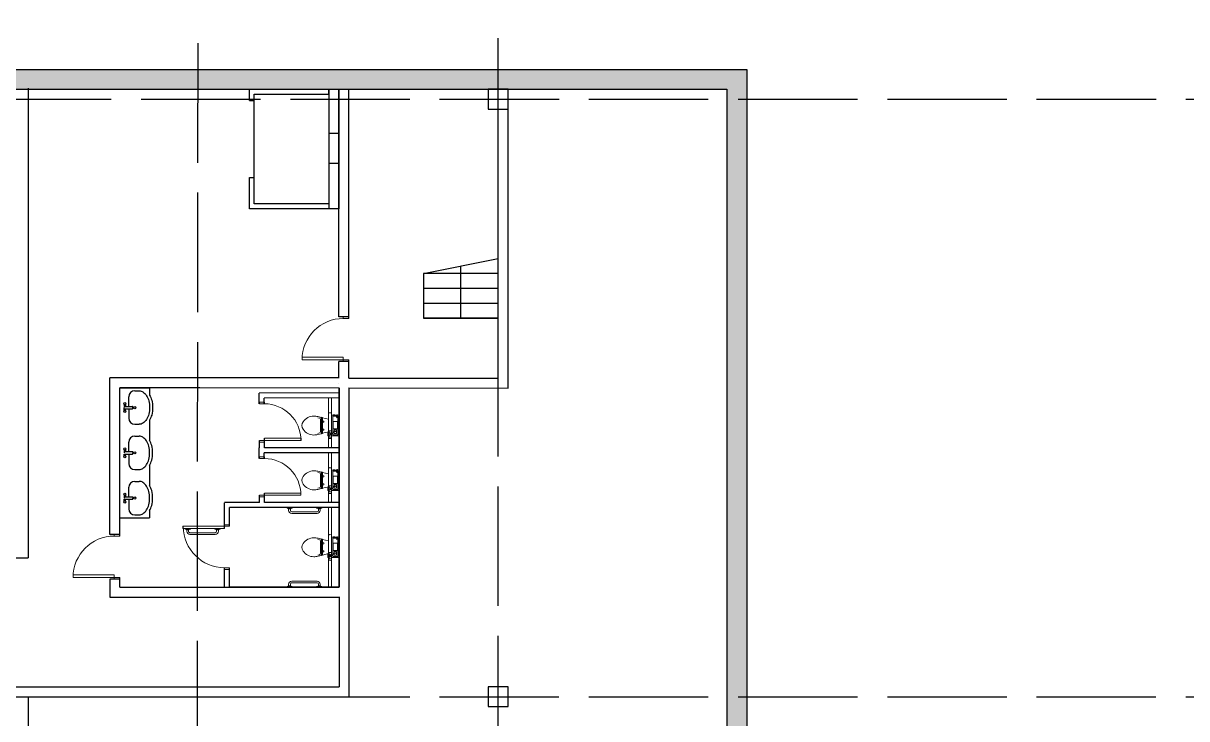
# Model space of a CAD drawing. Header units: millimetres. Extents: x -1544140 to 7445918, y -1294905 to 2019878.
# Drawn here: x 328807 to 352193, y 214695 to 228664 of the extents above; entities that cross this region are included whole.
import ezdxf

# ---------------------------------------------------------------- set-up
doc = ezdxf.new("R2010")
doc.units = ezdxf.units.MM
doc.header["$MEASUREMENT"] = 0
doc.linetypes.add('ACAD_ISO02W100', pattern=[15, 12, -3])
doc.layers.add('JA_Building Outline', color=7, linetype='Continuous', lineweight=5)
doc.layers.add('SANTEH', color=7, linetype='Continuous')

msp = doc.modelspace()

# ---------------------------------------------------------------- hatches: boundary and pattern name
at = {"true_color": 0x636466}
h = msp.add_hatch(color=251, dxfattribs=at)
h.dxf.hatch_style = 1
h.paths.add_polyline_path([(269150.8, 239137.8), (268750.8, 239137.8), (268750.8, 227137.8), (269150.8, 227137.8)])
h.paths.add_polyline_path([(269150.8, 227137.8), (268750.8, 227137.8), (268750.8, 205537.8), (269350.8, 205537.8), (269350.8, 205937.8), (269150.8, 205937.8)])
h.paths.add_polyline_path([(269150.8, 251137.8), (268750.8, 251137.8), (268750.8, 239137.8), (269150.8, 239137.8)])
h.paths.add_polyline_path([(269150.8, 263137.8), (268750.8, 263137.8), (268750.8, 251137.8), (269150.8, 251137.8)])
h.paths.add_polyline_path([(290950.8, 263737.8), (268750.8, 263737.8), (268750.8, 263137.8), (269150.8, 263137.8), (269150.8, 263337.8), (290550.8, 263337.8), (290550.8, 263137.8), (290950.8, 263137.8)])
h.paths.add_polyline_path([(290950.8, 263137.8), (290550.8, 263137.8), (290550.8, 251137.8), (290950.8, 251137.8)])
h.paths.add_polyline_path([(290950.8, 251137.8), (290550.8, 251137.8), (290550.8, 227337.8), (296350.8, 227337.8), (296350.8, 227737.8), (290950.8, 227737.8)])
h.paths.add_polyline_path([(302350.8, 227737.8), (296350.8, 227737.8), (296350.8, 227337.8), (302350.8, 227337.8)])
h.paths.add_polyline_path([(308350.8, 227737.8), (302350.8, 227737.8), (302350.8, 227337.8), (308350.8, 227337.8)])
h.paths.add_polyline_path([(314350.8, 227737.8), (308350.8, 227737.8), (308350.8, 227337.8), (314350.8, 227337.8)])
h.paths.add_polyline_path([(338350.8, 205937.8), (332350.8, 205937.8), (332350.8, 205537.8), (338350.8, 205537.8)])
h.paths.add_polyline_path([(332350.8, 205937.8), (269150.8, 205937.8), (269150.8, 206137.8), (268750.8, 206137.8), (268750.8, 205537.8), (332350.8, 205537.8)])
h.paths.add_polyline_path([(269350.8, 205937.8), (269150.8, 205937.8), (269150.8, 206137.8), (268750.8, 206137.8), (268750.8, 205537.8), (269350.8, 205537.8)], flags=16)
h.paths.add_polyline_path([(290150.8, 194137.8), (289750.8, 194137.8), (289750.8, 188137.8), (290150.8, 188137.8)], flags=17)
h.paths.add_polyline_path([(296350.8, 194737.8), (290350.8, 194737.8), (290350.8, 194337.8), (296350.8, 194337.8)], flags=17)
h.paths.add_polyline_path([(290350.8, 194737.8), (289750.8, 194737.8), (289750.8, 194137.8), (290150.8, 194137.8), (290150.8, 194337.8), (290350.8, 194337.8)], flags=16)
h.paths.add_polyline_path([(302350.8, 194737.8), (296350.8, 194737.8), (296350.8, 194337.8), (302350.8, 194337.8)])
h.paths.add_polyline_path([(308350.8, 194737.8), (302350.8, 194737.8), (302350.8, 194337.8), (308350.8, 194337.8)])
h.paths.add_polyline_path([(314350.8, 194737.8), (308350.8, 194737.8), (308350.8, 194337.8), (314350.8, 194337.8)])
h.paths.add_polyline_path([(320350.8, 194737.8), (314350.8, 194737.8), (314350.8, 194337.8), (320350.8, 194337.8)])
h.paths.add_polyline_path([(320950.8, 194137.8), (320550.8, 194137.8), (320550.8, 188137.8), (320950.8, 188137.8)])
h.paths.add_polyline_path([(320950.8, 194737.8), (320350.8, 194737.8), (320350.8, 194337.8), (320550.8, 194337.8), (320550.8, 194137.8), (320950.8, 194137.8)])
h.paths.add_polyline_path([(320950.8, 188137.8), (320550.8, 188137.8), (320550.8, 182137.8), (320950.8, 182137.8)])
h.paths.add_polyline_path([(320950.8, 182137.8), (320550.8, 182137.8), (320550.8, 172937.8), (320350.8, 172937.8), (320350.8, 172537.8), (320950.8, 172537.8)])
h.paths.add_polyline_path([(320350.8, 172937.8), (314350.8, 172937.8), (314350.8, 172537.8), (320350.8, 172537.8)])
h.paths.add_polyline_path([(314350.8, 172937.8), (308350.8, 172937.8), (308350.8, 172537.8), (314350.8, 172537.8)])
h.paths.add_polyline_path([(308350.8, 172937.8), (308150.8, 172937.8), (308150.8, 173137.8), (307750.8, 173137.8), (307750.8, 172537.8), (308350.8, 172537.8)])
h.paths.add_polyline_path([(308150.8, 179137.8), (307750.8, 179137.8), (307750.8, 173137.8), (308150.8, 173137.8)])
h.paths.add_polyline_path([(308150.8, 181937.8), (302350.8, 181937.8), (302350.8, 181537.8), (307750.8, 181537.8), (307750.8, 179137.8), (308150.8, 179137.8)])
h.paths.add_polyline_path([(302350.8, 181937.8), (296350.8, 181937.8), (296350.8, 181537.8), (302350.8, 181537.8)])
h.paths.add_polyline_path([(296350.8, 181937.8), (290150.8, 181937.8), (290150.8, 182137.8), (289750.8, 182137.8), (289750.8, 181537.8), (296350.8, 181537.8)])
h.paths.add_polyline_path([(290150.8, 194337.8), (296350.8, 194337.8), (296350.8, 194737.8), (289750.8, 194737.8), (289750.8, 182137.8), (290150.8, 182137.8)])
h.paths.add_polyline_path([(338950.8, 205937.8), (338350.8, 205937.8), (338350.8, 205537.8), (338950.8, 205537.8)])
h.paths.add_polyline_path([(338350.8, 227337.8), (338350.8, 227737.8), (314350.8, 227737.8), (314350.8, 227337.8)])
h = msp.add_hatch(color=251, dxfattribs=at)
h.dxf.hatch_style = 1
h.paths.add_polyline_path([(343350.8, 227737.8), (338350.8, 227737.8), (338350.8, 227337.8), (338550.8, 227337.8), (342950.8, 227337.8), (342950.8, 227137.8), (343350.8, 227137.8)])
h.paths.add_polyline_path([(343350.8, 227137.8), (342950.8, 227137.8), (342950.8, 215137.8), (343350.8, 215137.8)])
h.paths.add_polyline_path([(343350.8, 215137.8), (342950.8, 215137.8), (342950.8, 206137.8), (343350.8, 206137.8)])
h.paths.add_polyline_path([(343350.8, 206137.8), (342950.8, 206137.8), (342950.8, 205937.8), (338550.8, 205937.8), (338350.8, 205937.8), (338350.8, 205537.8), (343350.8, 205537.8)])

# ---------------------------------------------------------------- linework, layer by layer
at = {"color": 9, "linetype": 'ACAD_ISO02W100', "ltscale": 200, "true_color": 0xc4c4c5}
for p, q in [((332255.5, 156861.8), (332350.8, 263137.8)), ((338350.8, 156961.8), (338350.8, 263137.8)), ((253175.1, 227137.8), (375575.3, 227137.8)), ((253174.8, 215137.8), (375578.4, 215137.8))]:
    msp.add_line(p, q, dxfattribs=at)
for p, q in [((328906.7, 227360.7), (328906.7, 217926.5)), ((334950.8, 227237.8), (334950.8, 227337.8)), ((334950.8, 227337.8), (334950.8, 224937.8)), ((335150.8, 222769.6), (335150.8, 227337.8)), ((335150.8, 227337.8), (335150.8, 224937.8)), ((335350.8, 222733.9), (335350.8, 227337.8)), ((333350.8, 227110), (333450.8, 227110)), ((334950.8, 227237.8), (334950.8, 227237.8)), ((338350.8, 222553.8), (338350.8, 226937.8)), ((338550.8, 222331.3), (338550.8, 226937.8)), ((334950.8, 226455.2), (335150.8, 226455.2)), ((334950.8, 225854.6), (335150.8, 225854.6)), ((333350.8, 225564.5), (333450.8, 225564.5)), ((334950.8, 225037.8), (334950.8, 224937.8)), ((336850.8, 223637.8), (338350.8, 223937.8)), ((338350.8, 223637.8), (336850.8, 223637.8)), ((336850.8, 223637.8), (336850.8, 222737.8)), ((337600.8, 222737.8), (337600.8, 223787.8)), ((338350.8, 223337.8), (336850.8, 223337.8)), ((338350.8, 223037.8), (336850.8, 223037.8)), ((338350.8, 222737.8), (336850.8, 222737.8)), ((336850.8, 222737.8), (338350.8, 222737.8)), ((338350.8, 221537.8), (338350.8, 222553.8)), ((338550.8, 221337.8), (338550.8, 222331.3)), ((335150.8, 221537.9), (335150.8, 221869.6)), ((335350.8, 221537.8), (335350.8, 221905.6)), ((330547.2, 218398.7), (330547.3, 221539.8)), ((335150.8, 221539), (330547.3, 221539)), ((335353.7, 221539), (335350.8, 221539)), ((335350.8, 221537.8), (338105.3, 221537.8)), ((338105.3, 221537.8), (338350.8, 221537.8)), ((330747.2, 218363), (330747.2, 221339.8)), ((335150.7, 221337.9), (330747.2, 221339.7)), ((332355.5, 221339), (330747.2, 221339)), ((334950.7, 221237.9), (334950.7, 221238.6)), ((335150.8, 221437.9), (335150.7, 221437.9)), ((335150.7, 221337.9), (335150.7, 217338.6)), ((335150.7, 221237.9), (335150.7, 221238.6)), ((335150.7, 221238.6), (335153.7, 221238.6)), ((335150.7, 221237.9), (335150.7, 221238.6)), ((335353.7, 221339), (335353.7, 217136.7)), ((335353.7, 221338.9), (338550.8, 221337.8)), ((328906.7, 218149.4), (328906.7, 218126.5)), ((306218.7, 217926.5), (328906.7, 217926.5)), ((330547.2, 217498.7), (330547.2, 217138.6)), ((330747.2, 217338.6), (330747.2, 217498.7)), ((330747.2, 217338.6), (335150.7, 217338.6)), ((330547.2, 217138.6), (335153.7, 217136.7)), ((335153.7, 217140.9), (335153.7, 217136.7)), ((335153.7, 217136.7), (335153.7, 215337.8)), ((335350.8, 217136.7), (335350.8, 215337.8)), ((282124.6, 215337.8), (328906.7, 215337.8)), ((328906.7, 215337.8), (335153.7, 215337.8)), ((335350.8, 215337.8), (335350.8, 215137.8)), ((328906.7, 215137.8), (328906.7, 205937.8)), ((328906.7, 215137.8), (335350.8, 215137.8))]:
    msp.add_line(p, q)
at = {"color": 18, "true_color": 0x000000}
for p, q in [((335350.8, 222769.6), (335150.8, 222769.6)), ((335350.8, 222733.9), (335350.8, 222769.6)), ((335350.8, 221869.6), (335150.8, 221869.6)), ((335350.8, 221869.6), (335350.8, 221905.6)), ((330747.2, 218398.7), (330547.2, 218398.7)), ((330747.2, 218363), (330747.2, 218398.7)), ((330747.2, 217498.7), (330547.2, 217498.7)), ((330747.2, 217498.7), (330747.2, 217534.7))]:
    msp.add_line(p, q, dxfattribs=at)
at = {"color": 152, "true_color": 0x2776bb}
for p, q in [((335150.8, 221238.6), (333550.8, 221234.7)), ((333551.3, 221020.2), (333550.8, 221234.7)), ((335153.7, 221338.6), (335153.7, 217338.6)), ((335153.5, 221138.7), (333651, 221135)), ((333651.3, 221020.2), (333651, 221135)), ((333653.4, 220136.1), (333653, 220328)), ((333551.3, 219920.2), (333550.7, 220134.7)), ((333553.5, 220135.9), (333553.1, 220284.2)), ((335153.6, 220138.6), (333653.4, 220136.2)), ((335153.5, 220038.7), (333651, 220035)), ((333651.3, 219920.2), (333651, 220035)), ((333553.5, 219036), (333553.1, 219184.2)), ((333653.3, 219036.1), (333653, 219228)), ((333553.5, 219036), (332850.8, 219034.9)), ((332851.7, 218516.8), (332850.8, 219034.8)), ((335153.7, 218938.6), (332951, 218934.9)), ((332951.6, 218560.5), (332951, 218934.9)), ((335153.6, 219038.6), (333653.3, 219036.2)), ((330747.2, 218732), (331347.2, 218732)), ((335153.7, 218341.6), (335153.7, 217935.6)), ((332853.6, 217338.6), (332852.9, 217727.9)), ((332953.7, 217338.6), (332953.1, 217724.5)), ((335153.7, 217338.6), (332953.7, 217338.6))]:
    msp.add_line(p, q, dxfattribs=at)
for points in [[(268750.8, 263737.8), (290950.8, 263737.8), (290950.8, 227737.8), (343350.8, 227737.8), (343350.8, 205537.8), (268750.8, 205537.8)], [(338150.8, 226937.8), (338550.8, 226937.8), (338550.8, 227337.8), (338150.8, 227337.8)], [(338150.8, 214937.8), (338550.8, 214937.8), (338550.8, 215337.8), (338150.8, 215337.8)]]:
    msp.add_lwpolyline(points, close=True)
for points in [[(269150.8, 263337.8), (290550.8, 263337.8), (290550.8, 227337.8), (342950.8, 227337.8), (342950.8, 205937.8), (269150.8, 205937.8), (269150.8, 263337.8)], [(333350.8, 227110), (333350.8, 227337.8), (335150.8, 227337.8)], [(333450.8, 227237.8), (334950.8, 227237.8), (334950.8, 225037.8), (333450.8, 225037.8), (333450.8, 227237.8)], [(335150.8, 224937.8), (333350.8, 224937.8), (333350.8, 225564.5)]]:
    msp.add_lwpolyline(points)
at = {"layer": 'JA_Building Outline', "color": 18, "lineweight": 0, "true_color": 0x000000}
for p, q in [((335350.8, 222769.9), (335238.2, 222769.9)), ((335238.2, 222769.9), (335238.2, 222733.9)), ((335238.2, 222733.9), (335350.8, 222733.9)), ((335350.8, 222733.9), (335350.8, 222769.9)), ((335350.8, 221905.6), (335238.2, 221905.6)), ((335238.2, 221905.6), (335238.2, 221869.6)), ((335238.2, 221869.6), (335350.8, 221869.6)), ((335350.8, 221869.6), (335350.8, 221905.6)), ((330747.2, 218399), (330634.7, 218399)), ((330634.7, 218399), (330634.7, 218363)), ((330634.7, 218363), (330747.2, 218363)), ((330747.2, 218363), (330747.2, 218399)), ((330747.2, 217534.7), (330634.7, 217534.7)), ((330634.7, 217534.7), (330634.7, 217498.7)), ((330634.7, 217498.7), (330747.2, 217498.7)), ((330747.2, 217498.7), (330747.2, 217534.7))]:
    msp.add_line(p, q, dxfattribs=at)
at = {"layer": 'JA_Building Outline', "color": 18, "lineweight": 5, "true_color": 0x000000}
for p, q in [((335238.2, 222733.9), (335350.8, 222733.9)), ((335238.2, 221905.6), (335350.8, 221905.6)), ((330634.7, 218363), (330747.2, 218363)), ((330634.7, 217534.7), (330747.2, 217534.7))]:
    msp.add_line(p, q, dxfattribs=at)
at = {"layer": 'JA_Building Outline', "color": 152, "lineweight": 0, "true_color": 0x2776bb}
for p, q in [((333553.2, 221020.2), (333553.2, 221052.2)), ((333553.2, 221052.2), (333653.2, 221052.2)), ((333653.2, 221020.2), (333553.2, 221020.2)), ((333653.2, 221052.2), (333653.2, 221020.2)), ((333553.2, 220252.2), (333553.2, 220284.2)), ((333553.2, 220284.2), (333653.2, 220284.2)), ((333653.2, 220252.2), (333553.2, 220252.2)), ((333653.2, 220284.2), (333653.2, 220252.2)), ((333553.1, 219920.2), (333553.1, 219952.2)), ((333553.1, 219952.2), (333653.1, 219952.2)), ((333653.1, 219920.2), (333553.1, 219920.2)), ((333653.1, 219952.2), (333653.1, 219920.2)), ((333553.1, 219152.2), (333553.1, 219184.2)), ((333553.1, 219184.2), (333653.1, 219184.2)), ((333653.1, 219152.2), (333553.1, 219152.2)), ((333653.1, 219184.2), (333653.1, 219152.2)), ((332853.1, 218560.5), (332853.1, 218592.5)), ((332853.1, 218592.5), (332953.1, 218592.5)), ((332953.1, 218560.5), (332853.1, 218560.5)), ((332953.1, 218592.5), (332953.1, 218560.5)), ((332853.1, 217692.5), (332853.1, 217724.5)), ((332853.1, 217724.5), (332953.1, 217724.5)), ((332953.1, 217724.5), (332953.1, 217692.5)), ((332953.1, 217692.5), (332853.1, 217692.5))]:
    msp.add_line(p, q, dxfattribs=at)
at = {"layer": 'JA_Building Outline', "color": 152, "lineweight": 5, "true_color": 0x2776bb}
for p, q in [((333653.2, 221020.2), (333553.2, 221020.2)), ((333653.2, 220284.2), (333553.2, 220284.2)), ((333653.1, 219920.2), (333553.1, 219920.2)), ((333653.1, 219184.2), (333553.1, 219184.2)), ((332853.1, 218560.5), (332953.1, 218560.5)), ((332853.1, 217724.5), (332953.1, 217724.5))]:
    msp.add_line(p, q, dxfattribs=at)
at = {"layer": 'JA_Building Outline', "color": 152, "lineweight": 20, "true_color": 0x2776bb}
for p, q in [((334943, 221138.2), (334943.5, 220138.5, 0)), ((335003, 221138.4), (335003.5, 220138.5)), ((334803.9, 220748.3, 0), (334730.8, 220764.5, 0)), ((334943.5, 220830.2, 0), (334948.4, 220836.1, 0)), ((334943.5, 220328.8, 0), (334943.5, 220830.2, 0)), ((334948.4, 220836.1, 0), (334952.3, 220838.9, 0)), ((334952.3, 220838.9, 0), (334955.3, 220839.4, 0)), ((334955.3, 220839.4, 0), (334957.7, 220838.5, 0)), ((334957.7, 220838.5, 0), (334959.6, 220837, 0)), ((334959.6, 220837, 0), (334961.3, 220836, 0)), ((334961.3, 220836, 0), (334962.9, 220836, 0)), ((334962.9, 220836, 0), (334964.5, 220836.5, 0)), ((334964.5, 220836.5, 0), (334998.1, 220837)), ((334998.1, 220837), (334999.8, 220836.6)), ((334999.8, 220836.6), (335001.6, 220834.7)), ((335001.6, 220834.7), (335003.5, 220830.7)), ((335003.5, 220317.7), (335003.5, 220830.7)), ((335045, 220789.6), (335051.5, 220789.6)), ((335047, 220794.6), (335049, 220794.6)), ((335047.5, 220802.1), (335049, 220802.1)), ((335053.5, 220802.6), (335049.5, 220802.6)), ((335053.5, 220797.6), (335049.5, 220797.6)), ((335058, 220789.6), (335051.5, 220789.6)), ((335055.5, 220802.1), (335054, 220802.1)), ((335056, 220794.6), (335054, 220794.6)), ((335110, 220789.6), (335116.5, 220789.6)), ((335112, 220794.6), (335114, 220794.6)), ((335112.5, 220802.1), (335114, 220802.1)), ((335118.5, 220802.6), (335114.5, 220802.6)), ((335118.5, 220797.6), (335114.5, 220797.6)), ((335123, 220789.6), (335116.5, 220789.6)), ((335120.5, 220802.1), (335119, 220802.1)), ((335121, 220794.6), (335119, 220794.6)), ((334726.1, 220739.9, 0), (334758.9, 220732.6, 0)), ((334803.5, 220728.3, 0), (334803.5, 220438.7, 0)), ((334813.5, 220670.5, 0), (334813.5, 220496.5, 0)), ((334817.5, 220671.5, 0), (334817.5, 220655.5, 0)), ((334823.5, 220671.5, 0), (334817.5, 220671.5, 0)), ((334817.5, 220655.5, 0), (334823.5, 220655.5, 0)), ((334943.5, 220711.3, 0), (334818.4, 220739, 0)), ((334823.5, 220723.8, 0), (334823.5, 220680.5, 0)), ((334823.5, 220680.5, 0), (334823.5, 220486.5, 0)), ((334848.5, 220673.5, 0), (334823.5, 220677.9, 0)), ((334823.5, 220649.1, 0), (334848.5, 220653.5, 0)), ((334848.5, 220653.5, 0), (334848.5, 220673.5, 0)), ((334943.5, 220733.8, 0), (334943.5, 220433.2, 0)), ((334943.5, 220711.3, 0), (334943.5, 220455.7, 0)), ((334758.9, 220434.3, 0), (334726.1, 220427.1, 0)), ((334730.8, 220402.5, 0), (334803.9, 220418.7, 0)), ((334817.5, 220511.5, 0), (334823.5, 220511.5, 0)), ((334817.5, 220495.5, 0), (334817.5, 220511.5, 0)), ((334823.5, 220495.5, 0), (334817.5, 220495.5, 0)), ((334818.4, 220427.9, 0), (334943.5, 220455.7, 0)), ((334823.5, 220517.9, 0), (334848.5, 220513.5, 0)), ((334848.5, 220493.5, 0), (334823.5, 220489.1, 0)), ((334823.5, 220486.5, 0), (334823.5, 220443.1, 0)), ((334848.5, 220513.5, 0), (334848.5, 220493.5, 0)), ((334930.5, 220383.6, 0), (334930.5, 220442.6, 0)), ((334933.5, 220445.6, 0), (334940.5, 220445.6, 0)), ((334933.5, 220380.6, 0), (334940.5, 220380.6, 0)), ((334940.5, 220371.1, 0), (334940.5, 220455.1, 0)), ((334943.5, 220328.8, 0), (334948.8, 220323.9, 0)), ((334948.8, 220323.9, 0), (334953.8, 220321.8, 0)), ((334953.8, 220321.8, 0), (334958.5, 220321.3, 0)), ((334958.5, 220321.3, 0), (334963, 220321.2, 0)), ((334963, 220321.2, 0), (334985.6, 220320.4)), ((334985.6, 220320.4), (335003.5, 220317.7)), ((334943, 220038.2), (334943.5, 219038.5, 0)), ((335003, 220038.4), (335003.5, 219038.5)), ((334726, 219639.9, 0), (334758.9, 219632.6, 0)), ((334803.9, 219648.3, 0), (334730.7, 219664.5, 0)), ((334803.5, 219628.3, 0), (334803.5, 219338.7, 0)), ((334943.5, 219611.3, 0), (334818.3, 219639.1, 0)), ((334823.5, 219623.9, 0), (334823.5, 219580.5, 0)), ((334943.5, 219730.2, 0), (334948.4, 219736.1, 0)), ((334943.5, 219228.8, 0), (334943.5, 219730.2, 0)), ((334943.5, 219633.8, 0), (334943.5, 219333.2, 0)), ((334943.5, 219611.3, 0), (334943.5, 219355.7, 0)), ((334948.4, 219736.1, 0), (334952.2, 219738.9, 0)), ((334952.2, 219738.9, 0), (334955.3, 219739.4, 0)), ((334955.3, 219739.4, 0), (334957.7, 219738.5, 0)), ((334957.7, 219738.5, 0), (334959.6, 219737, 0)), ((334959.6, 219737, 0), (334961.3, 219736, 0)), ((334961.3, 219736, 0), (334962.9, 219736, 0)), ((334962.9, 219736, 0), (334964.5, 219736.5, 0)), ((334964.5, 219736.5, 0), (334998.1, 219737)), ((334998.1, 219737), (334999.8, 219736.6)), ((334999.8, 219736.6), (335001.6, 219734.8)), ((335001.6, 219734.8), (335003.5, 219730.7)), ((335003.5, 219217.7), (335003.5, 219730.7)), ((335045, 219689.6), (335051.5, 219689.6)), ((335047, 219694.6), (335049, 219694.6)), ((335047.5, 219702.1), (335049, 219702.1)), ((335053.5, 219702.6), (335049.5, 219702.6)), ((335053.5, 219697.6), (335049.5, 219697.6)), ((335058, 219689.6), (335051.5, 219689.6)), ((335055.5, 219702.1), (335054, 219702.1)), ((335056, 219694.6), (335054, 219694.6)), ((335110, 219689.6), (335116.5, 219689.6)), ((335112, 219694.6), (335114, 219694.6)), ((335112.5, 219702.1), (335114, 219702.1)), ((335118.5, 219702.6), (335114.5, 219702.6)), ((335118.5, 219697.6), (335114.5, 219697.6)), ((335123, 219689.6), (335116.5, 219689.6)), ((335120.5, 219702.1), (335119, 219702.1)), ((335121, 219694.6), (335119, 219694.6)), ((334813.5, 219570.5, 0), (334813.5, 219396.5, 0)), ((334817.5, 219571.5, 0), (334817.5, 219555.5, 0)), ((334823.5, 219571.5, 0), (334817.5, 219571.5, 0)), ((334817.5, 219555.5, 0), (334823.5, 219555.5, 0)), ((334817.5, 219411.5, 0), (334823.5, 219411.5, 0)), ((334817.5, 219395.5, 0), (334817.5, 219411.5, 0)), ((334823.5, 219395.5, 0), (334817.5, 219395.5, 0)), ((334823.5, 219580.5, 0), (334823.5, 219386.5, 0)), ((334848.5, 219573.5, 0), (334823.5, 219577.9, 0)), ((334823.5, 219549.1, 0), (334848.5, 219553.5, 0)), ((334823.5, 219417.9, 0), (334848.5, 219413.5, 0)), ((334848.5, 219393.5, 0), (334823.5, 219389.1, 0)), ((334823.5, 219386.5, 0), (334823.5, 219343.1, 0)), ((334848.5, 219553.5, 0), (334848.5, 219573.5, 0)), ((334848.5, 219413.5, 0), (334848.5, 219393.5, 0)), ((334758.9, 219334.4, 0), (334726, 219327.1, 0)), ((334730.7, 219302.5, 0), (334803.9, 219318.7, 0)), ((334818.3, 219327.9, 0), (334943.5, 219355.7, 0)), ((334930.5, 219283.6, 0), (334930.5, 219342.6, 0)), ((334933.5, 219345.6, 0), (334940.5, 219345.6, 0)), ((334933.5, 219280.6, 0), (334940.5, 219280.6, 0)), ((334940.5, 219271.1, 0), (334940.5, 219355.1, 0)), ((334943.5, 219228.8, 0), (334948.8, 219223.9, 0)), ((334948.8, 219223.9, 0), (334953.7, 219221.8, 0)), ((334953.7, 219221.8, 0), (334958.4, 219221.3, 0)), ((334958.4, 219221.3, 0), (334962.9, 219221.2, 0)), ((334962.9, 219221.2, 0), (334985.6, 219220.4)), ((334985.6, 219220.4), (335003.5, 219217.7)), ((334940.8, 218938.1), (334940.8, 217338.6)), ((335003.3, 218938.3), (335003.7, 217338.6)), ((334726.3, 218295.4, 0), (334759.1, 218288.1, 0)), ((334804.1, 218303.7, 0), (334731, 218320, 0)), ((334803.7, 218283.8, 0), (334803.7, 217994.2, 0)), ((334813.7, 218226, 0), (334813.7, 218052, 0)), ((334817.7, 218227, 0), (334817.7, 218211, 0)), ((334823.7, 218227, 0), (334817.7, 218227, 0)), ((334817.7, 218211, 0), (334823.7, 218211, 0)), ((334943.7, 218266.8, 0), (334818.6, 218294.5, 0)), ((334823.7, 218279.3, 0), (334823.7, 218236, 0)), ((334823.7, 218236, 0), (334823.7, 218042, 0)), ((334848.7, 218229, 0), (334823.7, 218233.4, 0)), ((334823.7, 218204.6, 0), (334848.7, 218209, 0)), ((334848.7, 218209, 0), (334848.7, 218229, 0)), ((334943.7, 218385.7, 0), (334948.6, 218391.6, 0)), ((334943.7, 217884.3, 0), (334943.7, 218385.7, 0)), ((334943.7, 218289.3, 0), (334943.7, 217988.7, 0)), ((334943.7, 218266.8, 0), (334943.7, 218011.1, 0)), ((334948.6, 218391.6, 0), (334952.5, 218394.4, 0)), ((334952.5, 218394.4, 0), (334955.5, 218394.8, 0)), ((334955.5, 218394.8, 0), (334957.9, 218393.9, 0)), ((334957.9, 218393.9, 0), (334959.8, 218392.5, 0)), ((334959.8, 218392.5, 0), (334961.5, 218391.5, 0)), ((334961.5, 218391.5, 0), (334963.1, 218391.5, 0)), ((334963.1, 218391.5, 0), (334964.7, 218392, 0)), ((334964.7, 218392, 0), (334998.3, 218392.5)), ((334998.3, 218392.5), (335000, 218392.1)), ((335000, 218392.1), (335001.8, 218390.2)), ((335001.8, 218390.2), (335003.7, 218386.2)), ((335003.7, 217873.2), (335003.7, 218386.2)), ((335045.3, 218345.1), (335051.8, 218345.1)), ((335047.3, 218350.1), (335049.3, 218350.1)), ((335047.8, 218357.6), (335049.3, 218357.6)), ((335053.8, 218358.1), (335049.8, 218358.1)), ((335053.8, 218353.1), (335049.8, 218353.1)), ((335058.3, 218345.1), (335051.8, 218345.1)), ((335055.8, 218357.6), (335054.3, 218357.6)), ((335056.3, 218350.1), (335054.3, 218350.1)), ((335110.2, 218345.1), (335116.7, 218345.1)), ((335112.2, 218350.1), (335114.2, 218350.1)), ((335123.2, 218345.1), (335116.7, 218345.1)), ((335121.2, 218350.1), (335119.2, 218350.1)), ((334759.1, 217989.8, 0), (334726.3, 217982.5, 0)), ((334731, 217958, 0), (334804.1, 217974.2, 0)), ((334817.7, 218067, 0), (334823.7, 218067, 0)), ((334817.7, 218051, 0), (334817.7, 218067, 0)), ((334823.7, 218051, 0), (334817.7, 218051, 0)), ((334818.6, 217983.4, 0), (334943.7, 218011.1, 0)), ((334823.7, 218073.4, 0), (334848.7, 218069, 0)), ((334848.7, 218049, 0), (334823.7, 218044.6, 0)), ((334823.7, 218042, 0), (334823.7, 217998.6, 0)), ((334848.7, 218069, 0), (334848.7, 218049, 0)), ((334930.8, 217939.1, 0), (334930.8, 217998.1, 0)), ((334933.8, 218001.1, 0), (334940.7, 218001.1, 0)), ((334940.7, 217926.6, 0), (334940.7, 218010.6, 0)), ((334933.8, 217936.1, 0), (334940.7, 217936.1, 0)), ((334943.7, 217884.3, 0), (334949, 217879.4, 0)), ((334949, 217879.4, 0), (334954, 217877.3, 0)), ((334954, 217877.3, 0), (334958.7, 217876.7, 0)), ((334958.7, 217876.7, 0), (334963.2, 217876.6, 0)), ((334963.2, 217876.6, 0), (334985.8, 217875.8)), ((334985.8, 217875.8), (335003.7, 217873.2))]:
    msp.add_line(p, q, dxfattribs=at)
at = {"layer": 'JA_Building Outline', "color": 152, "linetype": 'Continuous', "lineweight": 20, "true_color": 0x2776bb}
for p, q in [((335003.5, 220623.6), (335003.5, 220786.1)), ((335150.5, 220789.1), (335006.5, 220789.1)), ((335026.2, 220719.6), (335026.2, 220766.4)), ((335029.2, 220769.4), (335127.9, 220769.4)), ((335130.9, 220719.6), (335130.9, 220766.4)), ((335153.5, 220786.1), (335153.5, 220542.6)), ((335003.5, 220623.6), (335003.5, 220380.1)), ((335026.2, 220542.6), (335026.2, 220719.6)), ((335026.2, 220523.6), (335026.2, 220542.6)), ((335034.2, 220523.8), (335034.2, 220662.5)), ((335037.2, 220665.5), (335119.9, 220665.5)), ((335122.9, 220523.8), (335122.9, 220662.5)), ((335130.9, 220642.6), (335130.9, 220719.6)), ((335130.9, 220623.6), (335130.9, 220642.6)), ((335130.9, 220470.6), (335130.9, 220623.6)), ((335153.5, 220542.6), (335153.5, 220380.1)), ((334953.5, 220475.3, 0), (334943.5, 220475.6, 0)), ((334953.5, 220351, 0), (334943.5, 220350.6, 0)), ((334953.5, 220413.1, 0), (334953.5, 220475.3, 0)), ((334953.5, 220441.6, 0), (334956, 220441.6, 0)), ((334953.5, 220351, 0), (334953.5, 220413.1, 0)), ((334953.5, 220384.6, 0), (334956, 220384.6, 0)), ((334958, 220439.6, 0), (334958, 220426.1, 0)), ((334958, 220413.1, 0), (334958, 220428.1, 0)), ((334958, 220413.1, 0), (334958, 220398.2, 0)), ((334958, 220386.6, 0), (334958, 220400.1, 0)), ((334983.2, 220435.5, 0), (334958.5, 220435.5, 0)), ((334958.5, 220435.5, 0), (334958.5, 220413.1, 0)), ((334958.5, 220413.1, 0), (334958.5, 220390.7, 0)), ((334983.2, 220390.7, 0), (334958.5, 220390.7, 0)), ((334983.2, 220435.5, 0), (334983.2, 220413.1, 0)), ((334984.2, 220415.5, 0), (334983.2, 220415.5, 0)), ((334983.2, 220390.7, 0), (334983.2, 220413.1, 0)), ((334984.2, 220410.8, 0), (334983.2, 220410.8, 0)), ((334985.1, 220415.1, 0), (334984.2, 220415.5, 0)), ((334985.1, 220411.2, 0), (334984.2, 220410.8, 0)), ((334985.1, 220415, 0), (334985.1, 220415.1, 0)), ((334989.6, 220415, 0), (334985.1, 220415, 0)), ((334989.6, 220411.2, 0), (334985.1, 220411.2, 0)), ((334985.1, 220411.2, 0), (334985.1, 220411.2, 0)), ((334991.9, 220414.6, 0), (334989.6, 220415, 0)), ((334991.9, 220411.6, 0), (334989.6, 220411.2, 0)), ((335150.5, 220377.1), (335006.5, 220377.1)), ((335026.2, 220470.6), (335026.2, 220523.6)), ((335026.2, 220399.9), (335026.2, 220470.6)), ((335029.2, 220396.9), (335127.9, 220396.9)), ((335037.2, 220520.8), (335119.9, 220520.8)), ((335053, 220470.6), (335053, 220492.1)), ((335053, 220430.1), (335053, 220470.6)), ((335098.5, 220497.7), (335058.5, 220497.7)), ((335098.5, 220424.6), (335058.5, 220424.6)), ((335104, 220470.6), (335104, 220492.1)), ((335104, 220430.1), (335104, 220470.6)), ((335130.9, 220399.9), (335130.9, 220470.6)), ((335003.5, 219523.6), (335003.5, 219686.1)), ((335150.5, 219689.1), (335006.5, 219689.1)), ((335026.1, 219619.6), (335026.1, 219666.4)), ((335026.1, 219442.6), (335026.1, 219619.6)), ((335029.1, 219669.4), (335127.8, 219669.4)), ((335130.8, 219619.6), (335130.8, 219666.4)), ((335130.8, 219542.6), (335130.8, 219619.6)), ((335153.5, 219686.1), (335153.5, 219442.6)), ((334953.5, 219375.3, 0), (334943.5, 219375.6, 0)), ((334953.5, 219313.1, 0), (334953.5, 219375.3, 0)), ((335003.5, 219523.6), (335003.5, 219280.1)), ((335026.1, 219423.6), (335026.1, 219442.6)), ((335026.1, 219370.6), (335026.1, 219423.6)), ((335026.1, 219299.9), (335026.1, 219370.6)), ((335034.1, 219423.8), (335034.1, 219562.5)), ((335037.1, 219565.5), (335119.8, 219565.5)), ((335037.1, 219420.8), (335119.8, 219420.8)), ((335053, 219370.6), (335053, 219392.1)), ((335053, 219330.1), (335053, 219370.6)), ((335098.5, 219397.7), (335058.5, 219397.7)), ((335104, 219370.6), (335104, 219392.1)), ((335104, 219330.1), (335104, 219370.6)), ((335122.8, 219423.8), (335122.8, 219562.5)), ((335130.8, 219523.6), (335130.8, 219542.6)), ((335130.8, 219370.6), (335130.8, 219523.6)), ((335130.8, 219299.9), (335130.8, 219370.6)), ((335153.5, 219442.6), (335153.5, 219280.1)), ((334953.5, 219251, 0), (334943.5, 219250.6, 0)), ((334953.5, 219341.6, 0), (334956, 219341.6, 0)), ((334953.5, 219251, 0), (334953.5, 219313.1, 0)), ((334953.5, 219284.6, 0), (334956, 219284.6, 0)), ((334958, 219339.6, 0), (334958, 219326.1, 0)), ((334958, 219313.1, 0), (334958, 219328.1, 0)), ((334958, 219313.1, 0), (334958, 219298.2, 0)), ((334958, 219286.6, 0), (334958, 219300.1, 0)), ((334983.2, 219335.6, 0), (334958.5, 219335.6, 0)), ((334958.5, 219335.6, 0), (334958.5, 219313.1, 0)), ((334958.5, 219313.1, 0), (334958.5, 219290.7, 0)), ((334983.2, 219290.7, 0), (334958.5, 219290.7, 0)), ((334983.2, 219335.6, 0), (334983.2, 219313.1, 0)), ((334984.1, 219315.5, 0), (334983.2, 219315.5, 0)), ((334983.2, 219290.7, 0), (334983.2, 219313.1, 0)), ((334984.1, 219310.8, 0), (334983.2, 219310.8, 0)), ((334985, 219315.1, 0), (334984.1, 219315.5, 0)), ((334985, 219311.2, 0), (334984.1, 219310.8, 0)), ((334985, 219315, 0), (334985, 219315.1, 0)), ((334989.5, 219315, 0), (334985, 219315, 0)), ((334989.5, 219311.2, 0), (334985, 219311.2, 0)), ((334985, 219311.2, 0), (334985, 219311.2, 0)), ((334991.8, 219314.6, 0), (334989.5, 219315, 0)), ((334991.8, 219311.7, 0), (334989.5, 219311.2, 0)), ((335150.5, 219277.1), (335006.5, 219277.1)), ((335029.1, 219296.9), (335127.8, 219296.9)), ((335098.5, 219324.6), (335058.5, 219324.6)), ((335003.7, 218179.1), (335003.7, 218341.6)), ((335150.7, 218344.6), (335006.7, 218344.6)), ((335026.4, 218275.1), (335026.4, 218321.9)), ((335026.4, 218098.1), (335026.4, 218275.1)), ((335029.4, 218324.9), (335128.1, 218324.9)), ((335034.4, 218079.3), (335034.4, 218218)), ((335037.4, 218221), (335120.1, 218221)), ((335123.1, 218079.3), (335123.1, 218218)), ((335131.1, 218275.1), (335131.1, 218321.9)), ((335131.1, 218198.1), (335131.1, 218275.1)), ((335131.1, 218179.1), (335131.1, 218198.1)), ((335153.7, 218341.6), (335153.7, 218098.1)), ((334953.7, 218030.8, 0), (334943.7, 218031.1, 0)), ((334953.7, 217968.6, 0), (334953.7, 218030.8, 0)), ((334953.7, 217997.1, 0), (334956.2, 217997.1, 0)), ((334953.7, 217906.4, 0), (334953.7, 217968.6, 0)), ((334958.2, 217995.1, 0), (334958.2, 217981.6, 0)), ((334958.2, 217968.6, 0), (334958.2, 217983.6, 0)), ((334958.2, 217968.6, 0), (334958.2, 217953.6, 0)), ((334983.4, 217991, 0), (334958.7, 217991, 0)), ((334958.7, 217991, 0), (334958.7, 217968.6, 0)), ((334958.7, 217968.6, 0), (334958.7, 217946.2, 0)), ((334983.4, 217991, 0), (334983.4, 217968.6, 0)), ((334984.4, 217971, 0), (334983.4, 217971, 0)), ((334983.4, 217946.2, 0), (334983.4, 217968.6, 0)), ((334984.4, 217966.2, 0), (334983.4, 217966.2, 0)), ((334985.3, 217970.5, 0), (334984.4, 217971, 0)), ((334985.3, 217966.7, 0), (334984.4, 217966.2, 0)), ((334989.8, 217970.5, 0), (334985.3, 217970.5, 0)), ((334985.3, 217970.5, 0), (334985.3, 217970.5, 0)), ((334989.8, 217966.7, 0), (334985.3, 217966.7, 0)), ((334985.3, 217966.7, 0), (334985.3, 217966.7, 0)), ((334992.1, 217970.1, 0), (334989.8, 217970.5, 0)), ((334992.1, 217967.1, 0), (334989.8, 217966.7, 0)), ((335003.7, 218179.1), (335003.7, 217935.6)), ((335026.4, 218079.1), (335026.4, 218098.1)), ((335026.4, 218026.1), (335026.4, 218079.1)), ((335026.4, 217955.4), (335026.4, 218026.1)), ((335037.4, 218076.3), (335120.1, 218076.3)), ((335053.2, 218026.1), (335053.2, 218047.6)), ((335053.2, 217985.6), (335053.2, 218026.1)), ((335098.7, 218053.1), (335058.7, 218053.1)), ((335098.7, 217980.1), (335058.7, 217980.1)), ((335104.2, 218026.1), (335104.2, 218047.6)), ((335104.2, 217985.6), (335104.2, 218026.1)), ((335131.1, 218026.1), (335131.1, 218179.1)), ((335131.1, 217955.4), (335131.1, 218026.1)), ((335153.7, 218098.1), (335153.7, 217935.6)), ((334953.7, 217906.4, 0), (334943.7, 217906.1, 0)), ((334953.7, 217940.1, 0), (334956.2, 217940.1, 0)), ((334958.2, 217942.1, 0), (334958.2, 217955.6, 0)), ((334983.4, 217946.2, 0), (334958.7, 217946.2, 0)), ((335150.7, 217932.6), (335006.7, 217932.6)), ((335029.4, 217952.4), (335128.1, 217952.4))]:
    msp.add_line(p, q, dxfattribs=at)
at = {"layer": 'JA_Building Outline', "color": 152, "lineweight": 20, "ltscale": 2, "true_color": 0x2776bb}
for p, q in [((335045, 220789.6), (335047, 220794.6)), ((335045, 220789.6), (335045, 220789.1)), ((335047.5, 220802.1), (335047.5, 220794.6)), ((335049, 220802.1), (335049, 220790.7)), ((335049, 220802.1), (335049, 220798.1)), ((335054, 220802.1), (335054, 220790.7)), ((335055.5, 220802.1), (335055.5, 220794.6)), ((335058, 220789.6), (335056, 220794.6)), ((335058, 220789.6), (335058, 220789.1)), ((335110, 220789.6), (335112, 220794.6)), ((335110, 220789.6), (335110, 220789.1)), ((335112.5, 220802.1), (335112.5, 220794.6)), ((335114, 220802.1), (335114, 220790.7)), ((335114, 220802.1), (335114, 220798.1)), ((335119, 220802.1), (335119, 220790.7)), ((335120.5, 220802.1), (335120.5, 220794.6)), ((335123, 220789.6), (335121, 220794.6)), ((335123, 220789.6), (335123, 220789.1)), ((335003.5, 220476.2), (334943.5, 220476.2)), ((335003.5, 220350.1), (334943.5, 220350.1)), ((334991.9, 220411.6, 0), (334991.9, 220414.6, 0)), ((335045, 219689.6), (335047, 219694.6)), ((335045, 219689.6), (335045, 219689.1)), ((335047.5, 219702.1), (335047.5, 219694.6)), ((335049, 219702.1), (335049, 219690.7)), ((335049, 219702.1), (335049, 219698.1)), ((335054, 219702.1), (335054, 219690.7)), ((335055.5, 219702.1), (335055.5, 219694.6)), ((335058, 219689.6), (335056, 219694.6)), ((335058, 219689.6), (335058, 219689.1)), ((335110, 219689.6), (335112, 219694.6)), ((335110, 219689.6), (335110, 219689.1)), ((335112.5, 219702.1), (335112.5, 219694.6)), ((335114, 219702.1), (335114, 219690.7)), ((335114, 219702.1), (335114, 219698.1)), ((335119, 219702.1), (335119, 219690.7)), ((335120.5, 219702.1), (335120.5, 219694.6)), ((335123, 219689.6), (335121, 219694.6)), ((335123, 219689.6), (335123, 219689.1)), ((335003.5, 219376.2), (334943.5, 219376.2)), ((335003.5, 219250.1), (334943.5, 219250.1)), ((334991.8, 219311.7, 0), (334991.8, 219314.6, 0)), ((335045.3, 218345.1), (335047.3, 218350.1)), ((335045.3, 218345.1), (335045.3, 218344.6)), ((335047.8, 218357.6), (335047.8, 218350.1)), ((335049.3, 218357.6), (335049.3, 218346.1)), ((335049.3, 218357.6), (335049.3, 218353.6)), ((335054.3, 218357.6), (335054.3, 218346.1)), ((335055.8, 218357.6), (335055.8, 218350.1)), ((335058.3, 218345.1), (335056.3, 218350.1)), ((335058.3, 218345.1), (335058.3, 218344.6)), ((335110.2, 218345.1), (335112.2, 218350.1)), ((335110.2, 218345.1), (335110.2, 218344.6)), ((335123.2, 218345.1), (335121.2, 218350.1)), ((335123.2, 218345.1), (335123.2, 218344.6)), ((335003.7, 218031.6), (334943.7, 218031.6)), ((334992.1, 217967.1, 0), (334992.1, 217970.1, 0)), ((335003.7, 217905.6), (334943.7, 217905.6))]:
    msp.add_line(p, q, dxfattribs=at)
at = {"layer": 'JA_Building Outline', "color": 18, "lineweight": 5, "true_color": 0x000000}
for points in [[(335238.2, 221905.6), (334409.9, 221905.6), (334409.9, 221954.8), (335238.2, 221954.8)], [(330634.7, 217534.7), (329806.4, 217534.7), (329806.4, 217583.9), (330634.7, 217583.9)]]:
    msp.add_lwpolyline(points, close=True, dxfattribs=at)
at = {"layer": 'JA_Building Outline', "color": 152, "lineweight": 5, "true_color": 0x2776bb}
for points in [[(333653.2, 220284.2), (334389.2, 220284.2), (334389.2, 220328), (333653.2, 220328)], [(333653.1, 219184.2), (334389.1, 219184.2), (334389.1, 219228), (333653.1, 219228)], [(332853.1, 218560.5), (332017.1, 218560.5), (332017.1, 218516.8), (332853.1, 218516.8)]]:
    msp.add_lwpolyline(points, close=True, dxfattribs=at)
at = {"layer": 'JA_Building Outline', "color": 152, "linetype": 'Continuous', "lineweight": 20, "true_color": 0x2776bb}
for points in [[(334213, 218937.8), (334213, 218926.6), (334108, 218926.6), (334108, 218937.8), (334213, 218937.8)], [(334127.5, 218926.6), (334140.7, 218913.4), (334175.7, 218913.4), (334188.9, 218926.6)], [(334703.4, 218937.8), (334703.4, 218926.6), (334808.4, 218926.6), (334808.4, 218937.8), (334703.4, 218937.8)], [(334788.9, 218926.6), (334775.7, 218913.4), (334740.7, 218913.4), (334727.5, 218926.6)], [(334213, 217338.6), (334213, 217349.8), (334108, 217349.8), (334108, 217338.6), (334213, 217338.6)], [(334127.5, 217349.8), (334140.7, 217363), (334175.7, 217363), (334188.9, 217349.8)], [(334703.4, 217338.6), (334703.4, 217349.8), (334808.4, 217349.8), (334808.5, 217338.6), (334703.4, 217338.6)], [(334788.9, 217349.8), (334775.7, 217363), (334740.7, 217363), (334727.5, 217349.8)]]:
    msp.add_lwpolyline(points, dxfattribs=at)
at = {"layer": 'JA_Building Outline', "color": 152, "lineweight": 20, "true_color": 0x2776bb}
for points in [[(334203.2, 218817.7), (334713.2, 218817.7, 0.414214), (334775.7, 218880.2), (334775.7, 218913.4), (334740.7, 218913.4), (334740.7, 218880.2, -0.4142125), (334713.2, 218852.7), (334203.2, 218852.7, -0.4142146), (334175.7, 218880.2), (334175.7, 218913.4), (334140.7, 218913.4), (334140.7, 218880.2, 0.4142131)], [(334203.2, 217458.7), (334713.2, 217458.7, -0.414214), (334775.7, 217396.2), (334775.8, 217363), (334740.7, 217363), (334740.7, 217396.2, 0.4142125), (334713.2, 217423.7), (334203.2, 217423.7, 0.4142146), (334175.7, 217396.2), (334175.7, 217363), (334140.7, 217363), (334140.7, 217396.2, -0.4142131)]]:
    msp.add_lwpolyline(points, format="xyb", close=True, dxfattribs=at)
at = {"layer": 'JA_Building Outline', "color": 152, "linetype": 'Continuous', "lineweight": 5, "true_color": 0x2776bb}
for points in [[(332166, 218516.8), (332166, 218505.6), (332061, 218505.6), (332061, 218516.8), (332166, 218516.8)], [(332080.5, 218505.6), (332093.7, 218492.4), (332128.7, 218492.4), (332141.9, 218505.6)], [(332656.4, 218516.8), (332656.4, 218505.6), (332761.4, 218505.6), (332761.4, 218516.8), (332656.4, 218516.8)], [(332741.9, 218505.6), (332728.7, 218492.4), (332693.7, 218492.4), (332680.5, 218505.6)]]:
    msp.add_lwpolyline(points, dxfattribs=at)
at = {"layer": 'JA_Building Outline', "color": 152, "lineweight": 5, "true_color": 0x2776bb}
msp.add_lwpolyline([(332156.2, 218396.8), (332666.2, 218396.8, 0.414214), (332728.7, 218459.3), (332728.7, 218492.4), (332693.7, 218492.4), (332693.7, 218459.3, -0.4142125), (332666.2, 218431.8), (332156.2, 218431.8, -0.4142146), (332128.7, 218459.3), (332128.7, 218492.4), (332093.7, 218492.4), (332093.7, 218459.3, 0.4142131)], format="xyb", close=True, dxfattribs=at)
at = {"layer": 'JA_Building Outline', "color": 152, "linetype": 'Continuous', "lineweight": 20, "true_color": 0x2776bb}
for centre, radius in [((335007.5, 220785.1), 2.5), ((335116.5, 220752.6), 12), ((335149.5, 220785.1), 2.5), ((335007.5, 220381.1), 2.5), ((335078.5, 220466.3), 6), ((335078.5, 220466.3), 4.8), ((335149.5, 220381.1), 2.5), ((335007.5, 219685.1), 2.5), ((335116.5, 219652.6), 12), ((335149.5, 219685.1), 2.5), ((335078.5, 219366.3), 6), ((335078.5, 219366.3), 4.8), ((335007.5, 219281.1), 2.5), ((335149.5, 219281.1), 2.5), ((335007.7, 218340.6), 2.5), ((335116.7, 218308.1), 12), ((335149.7, 218340.6), 2.5), ((335078.7, 218021.8), 6), ((335078.7, 218021.8), 4.8), ((335007.7, 217936.6), 2.5), ((335149.7, 217936.6), 2.5)]:
    msp.add_circle(centre, radius, dxfattribs=at)
at = {"layer": 'JA_Building Outline', "color": 152, "lineweight": 20, "ltscale": 2, "true_color": 0x2776bb}
for centre in [(335116.5, 220752.6), (335116.5, 219652.6), (335116.7, 218308.1)]:
    msp.add_circle(centre, 10.5, dxfattribs=at)
at = {"layer": 'JA_Building Outline', "color": 18, "lineweight": 5, "true_color": 0x000000}
for centre in [(335240.3, 221905), (330636.8, 217534.1)]:
    msp.add_arc(centre, 829.5, 90, 180, dxfattribs=at)
at = {"layer": 'JA_Building Outline', "color": 152, "lineweight": 5, "true_color": 0x2776bb}
for centre, radius, start, end in [((333651.3, 220283.7), 737.1, 0, 90), ((333651.3, 219183.7), 737.1, 0, 90), ((332853.1, 218557.2), 829.2, 180, 270)]:
    msp.add_arc(centre, radius, start, end, dxfattribs=at)
at = {"layer": 'JA_Building Outline', "color": 152, "lineweight": 20, "true_color": 0x2776bb}
for centre, radius, start, end in [((334648.5, 220511.3, 0), 262.2, 90, 145.855), ((334648.5, 220393.3, 0), 380.1, 77.5, 89.996), ((335049.5, 220802.1), 0.5, 90, 180), ((335053.5, 220802.1), 0.5, 0, 90), ((335053.5, 220798.1), 0.5, 270, 0), ((335114.5, 220802.1), 0.5, 90, 180), ((335118.5, 220802.1), 0.5, 0, 90), ((335118.5, 220798.1), 0.5, 270, 0), ((334542.1, 220583.5, 0), 133.6, 145.855, 214.145), ((334753.5, 220708.2, 0), 25, 4.592, 77.5), ((333200.4, 220583.5, 0), 1583.2, 355.408, 4.592), ((334778.5, 220728.3, 0), 25, 359.999, 64.512), ((334798.5, 220723.8, 0), 25, 37.432, 77.503), ((334818.5, 220670.5, 0), 5, 89.999, 180), ((334798.5, 220723.9, 0), 25, 359.998, 37.427), ((334818.5, 220680.5, 0), 5, 270, 0), ((334648.5, 220655.6, 0), 262.2, 214.145, 270), ((334648.5, 220773.6, 0), 380.1, 270.004, 282.5), ((334753.5, 220458.8, 0), 25, 282.5, 355.408), ((334778.5, 220438.7, 0), 25, 295.488, 0), ((334798.5, 220443.1, 0), 25, 282.497, 322.568), ((334818.5, 220496.5, 0), 5, 180, 270.001), ((334798.5, 220443.1, 0), 25, 322.573, 0.002), ((334818.5, 220486.5, 0), 5, 0, 90), ((334933.5, 220442.6, 0), 3, 90, 180), ((334933.5, 220383.6, 0), 3, 180, 270), ((334943.5, 220455.1, 0), 3, 90, 180), ((334943.5, 220371.1, 0), 3, 180, 270), ((334648.5, 219411.3, 0), 262.2, 90, 145.855), ((334648.5, 219293.3, 0), 380.1, 77.5, 89.996), ((334753.5, 219608.2, 0), 25, 4.592, 77.5), ((333200.3, 219483.5, 0), 1583.2, 355.408, 4.592), ((334778.5, 219628.3, 0), 25, 359.999, 64.512), ((334798.5, 219623.9, 0), 25, 37.432, 77.503), ((334798.5, 219623.9, 0), 25, 359.998, 37.427), ((335049.5, 219702.1), 0.5, 90, 180), ((335053.5, 219702.1), 0.5, 0, 90), ((335053.5, 219698.1), 0.5, 270, 0), ((335114.5, 219702.1), 0.5, 90, 180), ((335118.5, 219702.1), 0.5, 0, 90), ((335118.5, 219698.1), 0.5, 270, 0), ((334542.1, 219483.5, 0), 133.6, 145.855, 214.145), ((334648.5, 219555.6, 0), 262.2, 214.145, 270), ((334818.5, 219570.5, 0), 5, 89.999, 180), ((334818.5, 219396.5, 0), 5, 180, 270.001), ((334818.5, 219580.5, 0), 5, 270, 0), ((334818.5, 219386.5, 0), 5, 0, 90), ((334648.5, 219673.6, 0), 380.1, 270.004, 282.5), ((334753.5, 219358.8, 0), 25, 282.5, 355.408), ((334778.5, 219338.7, 0), 25, 295.488, 0), ((334798.5, 219343.1, 0), 25, 282.497, 322.568), ((334798.5, 219343.1, 0), 25, 322.573, 0.002), ((334933.5, 219342.6, 0), 3, 90, 180), ((334933.5, 219283.6, 0), 3, 180, 270), ((334943.5, 219355.1, 0), 3, 90, 180), ((334943.5, 219271.1, 0), 3, 180, 270), ((334542.3, 218139, 0), 133.6, 145.855, 214.145), ((334648.7, 218066.8, 0), 262.2, 90, 145.855), ((334648.7, 217948.8, 0), 380.1, 77.5, 89.996), ((334753.7, 218263.7, 0), 25, 4.592, 77.5), ((333200.6, 218139, 0), 1583.2, 355.408, 4.592), ((334778.7, 218283.8, 0), 25, 359.999, 64.512), ((334798.7, 218279.3, 0), 25, 37.432, 77.503), ((334818.7, 218226, 0), 5, 89.999, 180), ((334798.7, 218279.3, 0), 25, 359.998, 37.427), ((334818.7, 218236, 0), 5, 270, 0), ((335049.8, 218357.6), 0.5, 90, 180), ((335053.8, 218357.6), 0.5, 0, 90), ((335053.8, 218353.6), 0.5, 270, 0), ((334648.7, 218211.1, 0), 262.2, 214.145, 270), ((334648.7, 218329.1, 0), 380.1, 270.004, 282.5), ((334753.7, 218014.2, 0), 25, 282.5, 355.408), ((334778.7, 217994.2, 0), 25, 295.488, 0), ((334798.7, 217998.6, 0), 25, 282.497, 322.568), ((334818.7, 218052, 0), 5, 180, 270.001), ((334798.7, 217998.6, 0), 25, 322.573, 0.002), ((334818.7, 218042, 0), 5, 0, 90), ((334933.8, 217998.1, 0), 3, 90, 180), ((334943.7, 218010.6, 0), 3, 90, 180), ((334933.8, 217939.1, 0), 3, 180, 270), ((334943.7, 217926.6, 0), 3, 180, 270)]:
    msp.add_arc(centre, radius, start, end, dxfattribs=at)
at = {"layer": 'JA_Building Outline', "color": 152, "linetype": 'Continuous', "lineweight": 20, "true_color": 0x2776bb}
for centre, radius, start, end in [((335006.5, 220786.1), 3, 90, 180), ((335029.2, 220766.4), 3, 90, 180), ((335127.9, 220766.4), 3, 0, 90), ((335150.5, 220786.1), 3, 0, 90), ((335037.2, 220662.5), 3, 90, 180), ((335119.9, 220662.5), 3, 0, 90), ((334956, 220439.6, 0), 2, 0.00271, 89.99729), ((334956, 220386.6, 0), 2, 270.00133, 359.99867), ((334960, 220428.1, 0), 2, 138.58962, 180.00201), ((334960, 220398.2, 0), 2, 180.00133, 221.40912), ((335006.5, 220380.1), 3, 180, 270), ((335029.2, 220399.9), 3, 180, 270), ((335037.2, 220523.8), 3, 180, 270), ((335058.5, 220492.1), 5.52, 90, 180), ((335058.5, 220430.1), 5.52, 180, 270), ((335098.5, 220492.1), 5.52, 0, 90), ((335098.5, 220430.1), 5.52, 270, 0), ((335119.9, 220523.8), 3, 270, 0), ((335127.9, 220399.9), 3, 270, 0), ((335150.5, 220380.1), 3, 270, 0), ((335006.5, 219686.1), 3, 90, 180), ((335029.1, 219666.4), 3, 90, 180), ((335127.8, 219666.4), 3, 0, 90), ((335150.5, 219686.1), 3, 0, 90), ((335037.1, 219562.5), 3, 90, 180), ((335037.1, 219423.8), 3, 180, 270), ((335058.5, 219392.1), 5.52, 90, 180), ((335098.5, 219392.1), 5.52, 0, 90), ((335119.8, 219562.5), 3, 0, 90), ((335119.8, 219423.8), 3, 270, 0), ((334956, 219339.6, 0), 2, 0.00271, 89.99729), ((334956, 219286.6, 0), 2, 270.00133, 359.99867), ((334960, 219328.1, 0), 2, 138.58962, 180.00201), ((334960, 219298.2, 0), 2, 180.00133, 221.40912), ((335006.5, 219280.1), 3, 180, 270), ((335029.1, 219299.9), 3, 180, 270), ((335058.5, 219330.1), 5.52, 180, 270), ((335098.5, 219330.1), 5.52, 270, 0), ((335127.8, 219299.9), 3, 270, 0), ((335150.5, 219280.1), 3, 270, 0), ((335006.7, 218341.6), 3, 90, 180), ((335029.4, 218321.9), 3, 90, 180), ((335037.4, 218218), 3, 90, 180), ((335120.1, 218218), 3, 0, 90), ((335128.1, 218321.9), 3, 0, 90), ((335150.7, 218341.6), 3, 0, 90), ((334956.2, 217995.1, 0), 2, 0.00271, 89.99729), ((334960.2, 217983.6, 0), 2, 138.58962, 180.00201), ((335037.4, 218079.3), 3, 180, 270), ((335058.7, 218047.6), 5.52, 90, 180), ((335058.7, 217985.6), 5.52, 180, 270), ((335098.7, 218047.6), 5.52, 0, 90), ((335098.7, 217985.6), 5.52, 270, 0), ((335120.1, 218079.3), 3, 270, 0), ((334956.2, 217942.1, 0), 2, 270.00133, 359.99867), ((334960.2, 217953.6, 0), 2, 180.00133, 221.40912), ((335006.7, 217935.6), 3, 180, 270), ((335029.4, 217955.4), 3, 180, 270), ((335128.1, 217955.4), 3, 270, 0), ((335150.7, 217935.6), 3, 270, 0)]:
    msp.add_arc(centre, radius, start, end, dxfattribs=at)
at = {"layer": 'JA_Building Outline', "color": 152, "lineweight": 20, "ltscale": 2, "true_color": 0x2776bb}
for centre, radius, start, end in [((335049.5, 220798.1), 0.5, 180, 270), ((335114.5, 220798.1), 0.5, 180, 270), ((334982.8, 220467.6), 54.7, 279.57627, 338.83493), ((334982.8, 220467.2), 55.4, 279.63312, 338.97294), ((335071.3, 220420.5), 46.4, 80.49418, 143.91693), ((335071.4, 220420.4), 45.8, 80.52688, 143.95054), ((335049.5, 219698.1), 0.5, 180, 270), ((335114.5, 219698.1), 0.5, 180, 270), ((335071.3, 219320.5), 46.4, 80.49418, 143.91693), ((335071.4, 219320.4), 45.8, 80.52688, 143.95054), ((334982.7, 219367.6), 54.7, 279.57627, 338.83493), ((334982.7, 219367.2), 55.4, 279.63312, 338.97294), ((335049.8, 218353.6), 0.5, 180, 270), ((334983, 218023.1), 54.7, 279.57627, 338.83493), ((334983, 218022.7), 55.4, 279.63312, 338.97294), ((335071.5, 217976), 46.4, 80.49418, 143.91693), ((335071.6, 217975.9), 45.8, 80.52688, 143.95054)]:
    msp.add_arc(centre, radius, start, end, dxfattribs=at)
at = {"layer": 'SANTEH', "color": 152, "true_color": 0x2776bb}
for p, q in [((330747.2, 218832), (330747.2, 221339.8)), ((330747.2, 221339.8), (331347.2, 221339.8)), ((331047.2, 221280.9), (331137.2, 221280.9)), ((331347.2, 221339.8), (331347.2, 221196.3)), ((330835.1, 221004.2), (330835.1, 220968.9)), ((330859.1, 221003.5), (330859.1, 220968.9)), ((330927.2, 221005.1), (330927.2, 221160.9)), ((330927.2, 220968.9), (330927.2, 220999.4)), ((330835.1, 220968.9), (330999.5, 220968.9)), ((330835.1, 220885.6), (330835.1, 220944.9)), ((330835.1, 220920.9), (330999.5, 220920.9)), ((330859.1, 220886.4), (330859.1, 220920.9)), ((330927.2, 220920.9), (330927.2, 220728.9)), ((331011.5, 220956.9), (331011.5, 220944.9)), ((331011.5, 220932.9), (331011.5, 220944.9)), ((331047.2, 220608.9), (331137.2, 220608.9)), ((331347.2, 220693.5), (331347.2, 220287.3)), ((331047.2, 220371.9), (331137.2, 220371.9)), ((330835.1, 220095.2), (330835.1, 220035.9)), ((330859.1, 220094.4), (330859.1, 220059.9)), ((330927.2, 220096.5), (330927.2, 220251.9)), ((330927.2, 220059.9), (330927.2, 220088)), ((330835.1, 220059.9), (330999.5, 220059.9)), ((330835.1, 220011.9), (330999.5, 220011.9)), ((330835.1, 219976.6), (330835.1, 220011.9)), ((330859.1, 219977.3), (330859.1, 220011.9)), ((330927.2, 220011.9), (330927.2, 219819.9)), ((331011.5, 220047.9), (331011.5, 220035.9)), ((331011.5, 220023.9), (331011.5, 220035.9)), ((331047.2, 219699.9), (331137.2, 219699.9)), ((331347.2, 219784.4), (331347.2, 219378.3)), ((331047.2, 219462.9), (331137.2, 219462.9)), ((330835.1, 219186.2), (330835.1, 219126.9)), ((330835.1, 219150.9), (330999.5, 219150.9)), ((330859.1, 219185.4), (330859.1, 219150.9)), ((330927.2, 219187.5), (330927.2, 219342.9)), ((330927.2, 219150.9), (330927.2, 219179)), ((331011.5, 219138.9), (331011.5, 219126.9)), ((331011.5, 219114.9), (331011.5, 219126.9)), ((330835.1, 219102.9), (330999.5, 219102.9)), ((330835.1, 219067.6), (330835.1, 219102.9)), ((330859.1, 219068.3), (330859.1, 219102.9)), ((330927.2, 219102.9), (330927.2, 218910.9)), ((331047.2, 218790.9), (331137.2, 218790.9)), ((331347.2, 218875.4), (331347.2, 218732))]:
    msp.add_line(p, q, dxfattribs=at)
for points in [[(331137.2, 221280.9, -0.1473733), (331211.7, 221258.5, -0.1071363), (331285.7, 221182.5, -0.0764679), (331330.1, 221079.2, -0.0634153), (331347.2, 220944.9, -0.0634153), (331330.1, 220810.6, -0.0764679), (331285.7, 220707.3, -0.1071363), (331211.7, 220631.4, -0.1473733), (331137.2, 220608.9, -0.1473733)], [(331347.2, 221196.3, -0.0642678), (331388.2, 221094.2, -0.0634153), (331407.2, 220944.9, -0.0634153), (331388.2, 220795.6, -0.0642678), (331347.2, 220693.5, -0.1071363)], [(331137.2, 219699.9, 0.1473733), (331211.7, 219722.3, 0.1071363), (331285.7, 219798.3, 0.0764679), (331330.1, 219901.6, 0.0634153), (331347.2, 220035.9, 0.0634153), (331330.1, 220170.1, 0.0764679), (331285.7, 220273.5, 0.1071363), (331211.7, 220349.4, 0.1473733), (331137.2, 220371.9, 0.1473733)], [(331347.2, 219784.4, 0.0642678), (331388.2, 219886.6, 0.0634153), (331407.2, 220035.9, 0.0634153), (331388.2, 220185.2, 0.0642678), (331347.2, 220287.3, 0.1071363)], [(331137.2, 218790.9, 0.1473733), (331211.7, 218813.3, 0.1071363), (331285.7, 218889.3, 0.0764679), (331330.1, 218992.6, 0.0634153), (331347.2, 219126.9, 0.0634153), (331330.1, 219261.1, 0.0764679), (331285.7, 219364.4, 0.1071363), (331211.7, 219440.4, 0.1473733), (331137.2, 219462.9, 0.1473733)], [(331347.2, 218875.4, 0.0642678), (331388.2, 218977.6, 0.0634153), (331407.2, 219126.9, 0.0634153), (331388.2, 219276.2, 0.0642678), (331347.2, 219378.3, 0.1071363)]]:
    msp.add_lwpolyline(points, format="xyb", dxfattribs=at)
for centre in [(330847.7, 221023.1), (330847.7, 220866.7), (331049.3, 220944.9), (330847.7, 220114), (330847.7, 219957.7), (331049.3, 220035.9), (330847.7, 219205), (331049.3, 219126.9), (330847.7, 219048.7)]:
    msp.add_circle(centre, 22.7, dxfattribs=at)
for centre, radius, start, end in [((331047.2, 221160.9), 120, 90, 180), ((330999.5, 220956.9), 12, 0, 90), ((330999.5, 220932.9), 12, 270, 0), ((331047.2, 220728.9), 120, 180, 270), ((331047.2, 220251.9), 120, 90, 180), ((330999.5, 220047.9), 12, 0, 90), ((330999.5, 220023.9), 12, 270, 0), ((331047.2, 219819.9), 120, 180, 270), ((331047.2, 219342.9), 120, 90, 180), ((330999.5, 219138.9), 12, 0, 90), ((331047.2, 218910.9), 120, 180, 270), ((330999.5, 219114.9), 12, 270, 0)]:
    msp.add_arc(centre, radius, start, end, dxfattribs=at)

doc.saveas('drawing.dxf')
